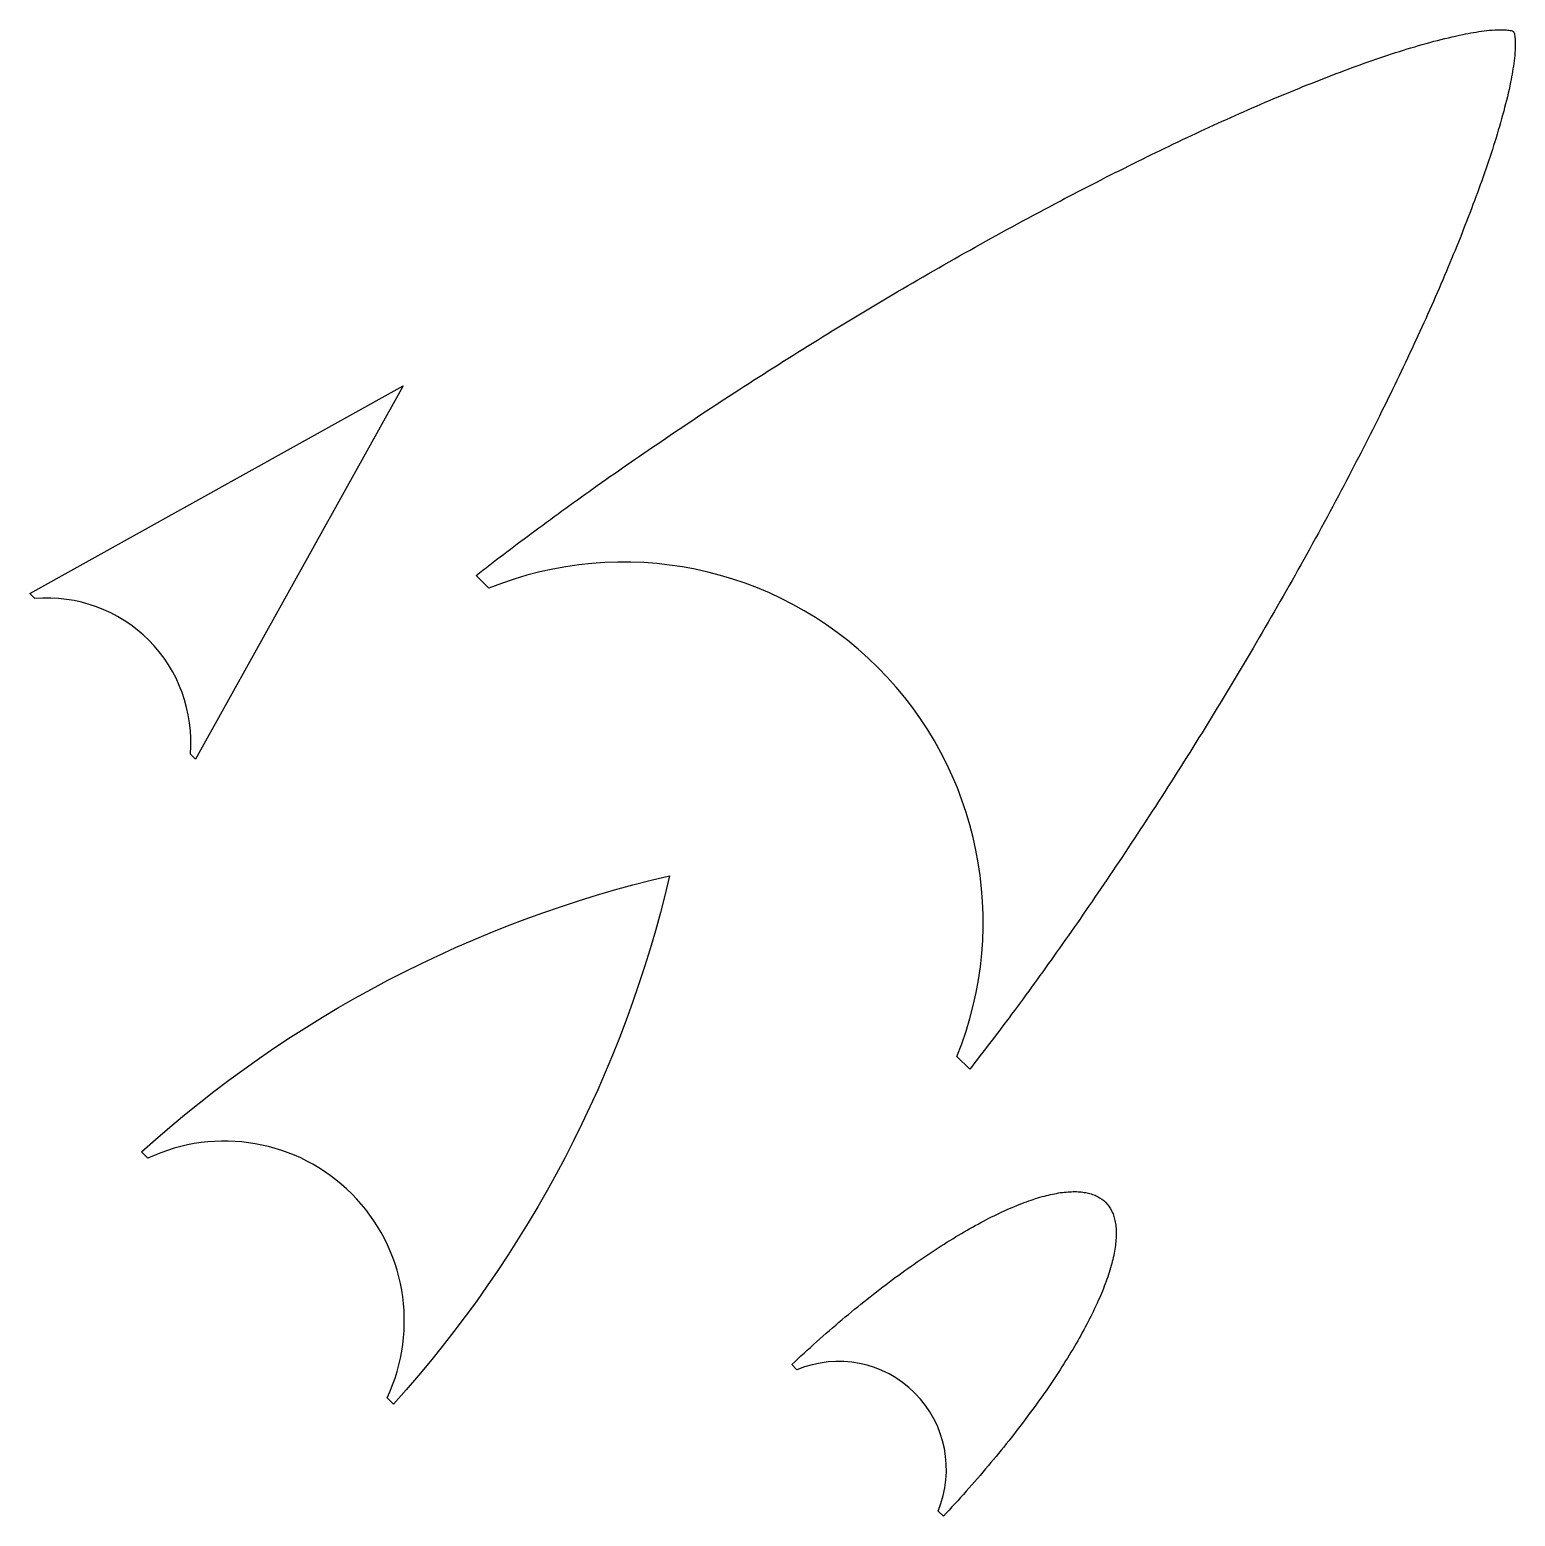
# Model space of a CAD drawing. Header units: millimetres. Extents: x 0 to 100, y 0 to 100.
import ezdxf

# ---------------------------------------------------------------- set-up
doc = ezdxf.new("R2010")
doc.units = ezdxf.units.MM
doc.layers.add('FS_MARK', color=7, linetype='Continuous')

msp = doc.modelspace()

# ---------------------------------------------------------------- linework, layer by layer
at = {"layer": 'FS_MARK'}
for points in [[(99.85, 99.879, -0.081649), (99.871, 99.846, -0.034985), (99.891, 99.794, -0.030854), (99.925, 99.648, -0.029372), (99.964, 99.285, -0.026839), (99.959, 98.634, -0.016398), (99.892, 97.917, -0.011007), (99.783, 97.184, -0.00793), (99.653, 96.483, -0.01479), (99.19, 94.515, -0.011042), (98.597, 92.468, -0.008202), (97.899, 90.365, -0.005946), (97.124, 88.232, -0.009926), (95.337, 83.762, -0.008297), (93.281, 79.118, -0.006975), (90.978, 74.314, -0.005889), (88.446, 69.363, -0.006477), (85.348, 63.658, -0.005854), (82.129, 58.06, -0.010553), (75.538, 47.428, -0.005078), (72.275, 42.511, -0.0052), (69.104, 37.94, -0.005595), (66.079, 33.773, -0.006406), (63.254, 30.07), (62.398, 30.925, 0.662034), (30.896, 62.427), (30.04, 63.283, -0.006406), (33.743, 66.108, -0.005595), (37.91, 69.133, -0.0052), (42.482, 72.304, -0.005078), (47.398, 75.568, -0.010553), (58.031, 82.158, -0.005854), (63.628, 85.377, -0.006477), (69.334, 88.475, -0.005889), (74.284, 91.007, -0.006975), (79.088, 93.311, -0.008297), (83.732, 95.366, -0.009926), (88.203, 97.154, -0.005946), (90.335, 97.929, -0.008202), (92.438, 98.626, -0.011042), (94.486, 99.22, -0.01479), (96.453, 99.682, -0.00793), (97.154, 99.813, -0.011007), (97.887, 99.921, -0.016398), (98.604, 99.988, -0.026839), (99.256, 99.994, -0.029372), (99.618, 99.954, -0.030854), (99.765, 99.92, -0.034985), (99.817, 99.9, -0.081649)], [(25.12, 76.041), (11.165, 50.921), (10.811, 51.274, 0.464367), (0.354, 61.732), (0, 62.085)], [(43.054, 43.083, -0.127095), (24.478, 7.545), (24.05, 7.972, 0.703981), (7.943, 24.08), (7.515, 24.508, -0.127095)], [(72.397, 21.121, -0.078153), (72.79, 20.577, -0.03489), (72.93, 20.251, -0.031116), (73.031, 19.888, -0.027227), (73.093, 19.491, -0.023587), (73.116, 19.06, -0.02037), (73.1, 18.596, -0.017617), (73.045, 18.099, -0.028619), (72.818, 17.013, -0.02217), (72.439, 15.811, -0.01769), (71.909, 14.504, -0.014529), (71.233, 13.102, -0.012256), (70.417, 11.617, -0.010593), (69.467, 10.062, -0.009361), (68.392, 8.449, -0.008443), (67.201, 6.791, -0.014988), (64.509, 3.4, -0.013557), (61.482, 0), (61.128, 0.354, 0.670742), (51.63, 9.852), (51.276, 10.205, -0.013557), (54.676, 13.233, -0.014988), (58.068, 15.925, -0.008443), (59.725, 17.116, -0.009361), (61.338, 18.191, -0.010593), (62.894, 19.141, -0.012256), (64.379, 19.957, -0.014529), (65.78, 20.633, -0.01769), (67.088, 21.163, -0.02217), (68.289, 21.542, -0.028619), (69.375, 21.769, -0.017617), (69.872, 21.823, -0.02037), (70.336, 21.839, -0.023587), (70.767, 21.816, -0.027227), (71.165, 21.754, -0.031116), (71.527, 21.654, -0.03489), (71.853, 21.514, -0.078153)]]:
    msp.add_lwpolyline(points, format="xyb", close=True, dxfattribs=at)

doc.saveas('drawing.dxf')
